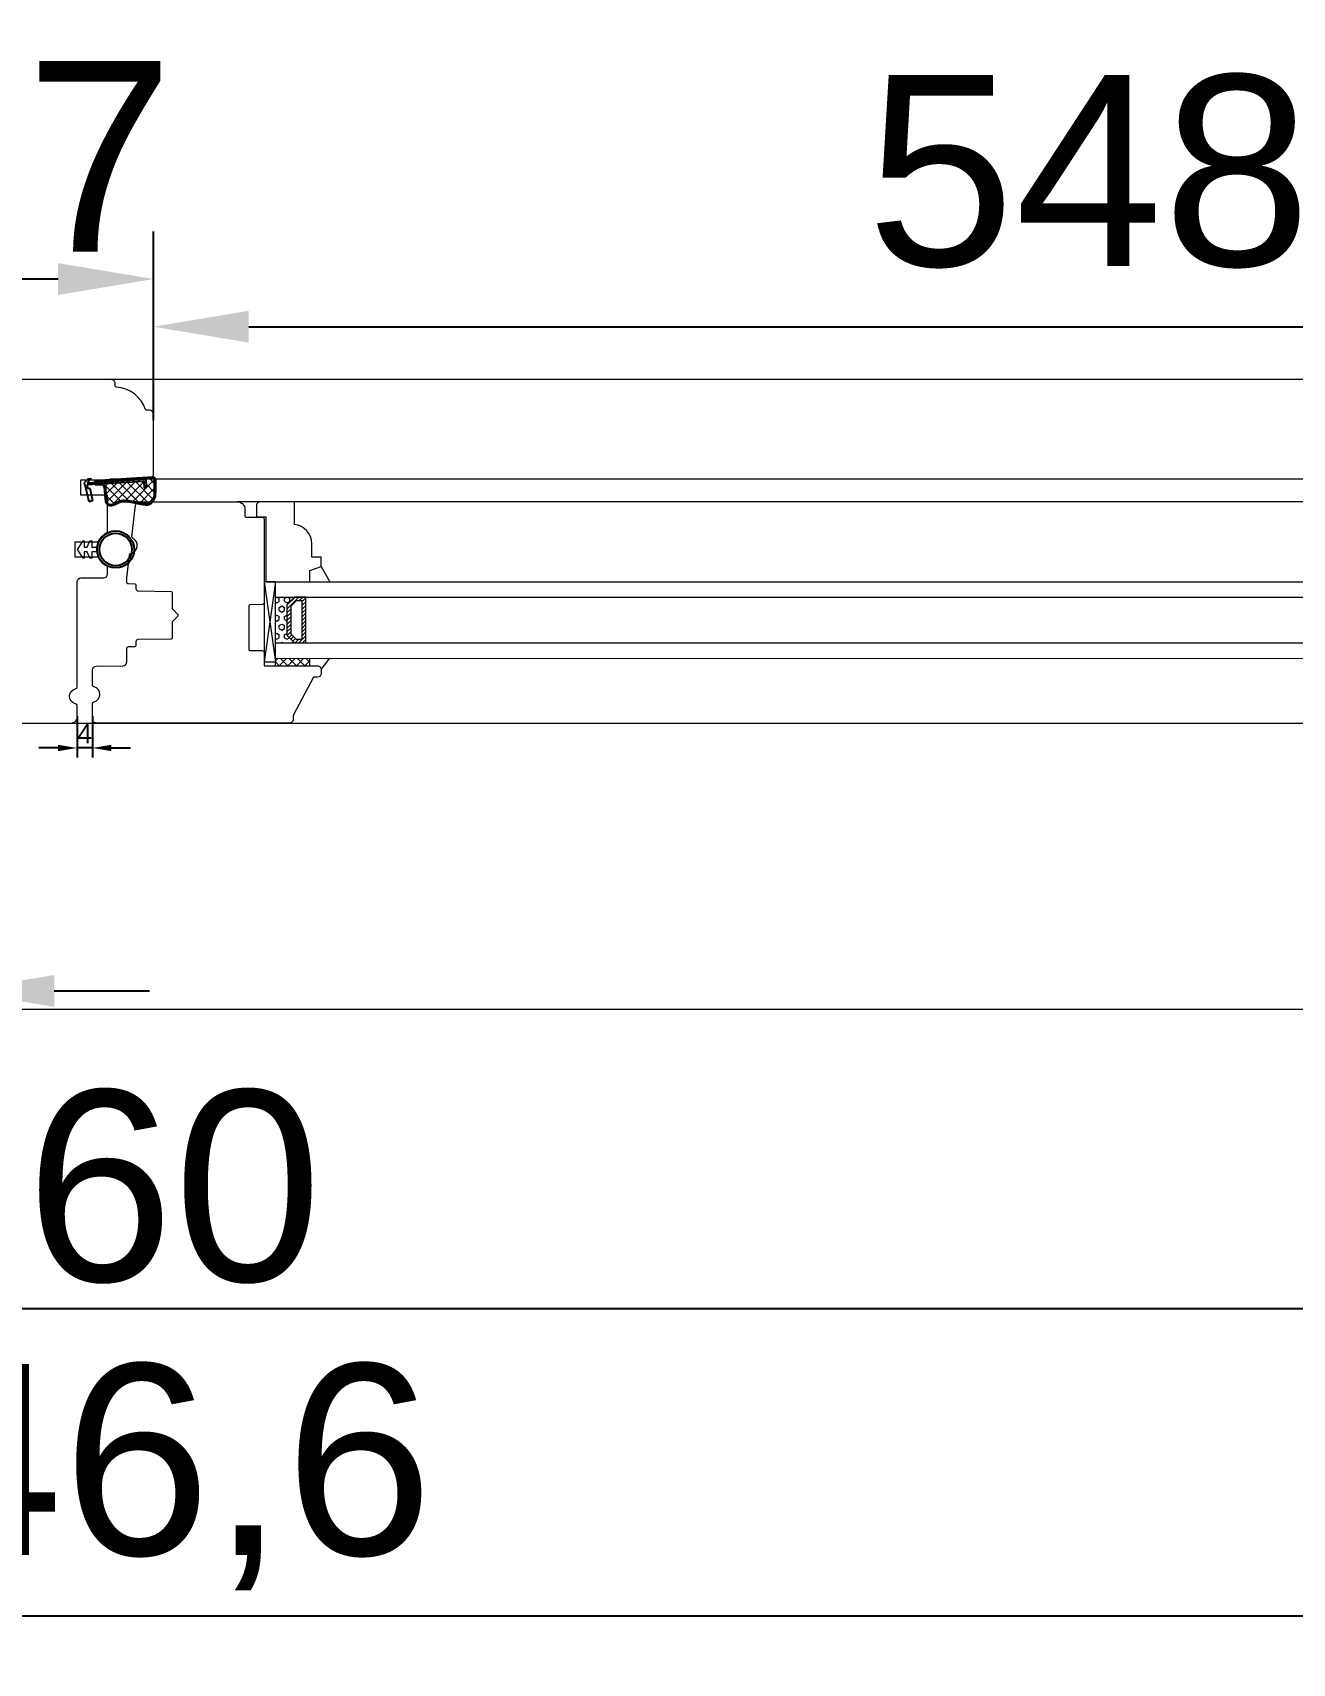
# Model space of a CAD drawing. Header units: millimetres. Extents: x 0 to 182016, y 11 to 3710.
# Drawn here: x 51007.8 to 51338.1, y 397.1 to 824.6 of the extents above; entities that cross this region are included whole.
import ezdxf

# ---------------------------------------------------------------- set-up
doc = ezdxf.new("R2010")
doc.units = ezdxf.units.MM
for name, color, linetype, lineweight in [('Matmenys', 10, 'Continuous', 20), ('OTHER', 251, 'Continuous', 13), ('Stakta', 7, 'Continuous', 25), ('Testinės profilio linijos', 7, 'Continuous', 5)]:
    doc.layers.add(name, color=color, linetype=linetype, lineweight=lineweight)
doc.layers.add('Stiklo paketas', color=7, linetype='Continuous')
doc.styles.get("Standard").update_dxf_attribs({"font": 'arial.ttf'})
doc.dimstyles.new('2', dxfattribs={"dimscale": 2, "dimtxt": 2.5, "dimasz": 2.5, "dimexe": 1.25, "dimexo": 0.625, "dimtad": 1, "dimtxsty": 'Standard', "dimcen": 2.5, "dimadec": 0, "dimazin": 0, "dimtfac": 1, "dimtmove": 0, "dimatfit": 3, "dimfxl": 1, "dimarcsym": 0})
doc.dimstyles.new('Padidinti matmenys', dxfattribs={"dimscale": 10, "dimtxt": 5, "dimasz": 2.5, "dimexe": 1.25, "dimexo": 0.625, "dimtad": 1, "dimdec": 1, "dimtxsty": 'Standard', "dimcen": 2.5, "dimadec": 0, "dimazin": 0, "dimtfac": 1, "dimtdec": 1, "dimtmove": 0, "dimatfit": 3, "dimfxl": 1, "dimarcsym": 0})

# ---------------------------------------------------------------- blocks, each defined once
blk = doc.blocks.new('*D1508')
at = {"layer": 'Defpoints', "color": 0, "transparency": 16777216}
for p in [(51019.49, 646.63), (51023.49, 646.63), (51019.49, 637.07)]:
    blk.add_point(p, dxfattribs=at)
at = {"layer": 'Matmenys', "color": 0, "lineweight": -2, "transparency": 16777216}
for p, q in [((51019.49, 645.38), (51019.49, 634.57)), ((51023.49, 645.38), (51023.49, 634.57)), ((51014.49, 637.07), (51009.49, 637.07)), ((51023.49, 637.07), (51019.49, 637.07)), ((51028.49, 637.07), (51033.49, 637.07))]:
    blk.add_line(p, q, dxfattribs=at)
at = {"layer": 'Matmenys', "color": 0, "transparency": 16777216}
for points in [[(51014.49, 637.9), (51014.49, 636.23), (51019.49, 637.07)], [(51028.49, 637.9), (51028.49, 636.23), (51023.49, 637.07)]]:
    blk.add_solid(points, dxfattribs=at)
at = {"layer": 'Matmenys', "color": 0, "transparency": 16777216, "insert": (51021.49, 640.82), "char_height": 5, "attachment_point": 5}
blk.add_mtext('4', dxfattribs=at)
blk = doc.blocks.new('*D2026')
at = {"color": 0, "lineweight": -2, "transparency": 16777216}
for p, q in [((50972.49, 722.9), (50972.49, 772.48)), ((51039.49, 722.9), (51039.49, 772.48)), ((51014.49, 759.98), (50997.49, 759.98))]:
    blk.add_line(p, q, dxfattribs=at)
at = {"color": 0, "transparency": 16777216}
for points in [[(50997.49, 764.15), (50997.49, 755.81), (50972.49, 759.98)], [(51014.49, 764.15), (51014.49, 755.81), (51039.49, 759.98)]]:
    blk.add_solid(points, dxfattribs=at)
at = {"layer": 'Defpoints', "color": 0, "transparency": 16777216}
for p in [(50972.49, 759.98), (50972.49, 716.65), (51039.49, 716.65)]:
    blk.add_point(p, dxfattribs=at)
at = {"color": 0, "lineweight": 5, "transparency": 16777216, "insert": (51005.99, 791.76), "char_height": 50, "attachment_point": 5}
blk.add_mtext('67', dxfattribs=at)
blk = doc.blocks.new('*D2027')
at = {"color": 0, "lineweight": -2, "transparency": 16777216}
for p, q in [((50928.49, 650.37), (50928.49, 560.88)), ((50988.49, 638.36), (50988.49, 560.88)), ((50903.49, 573.38), (50878.49, 573.38)), ((50928.49, 573.38), (50988.49, 573.38)), ((51013.49, 573.38), (51038.49, 573.38))]:
    blk.add_line(p, q, dxfattribs=at)
at = {"color": 0, "transparency": 16777216}
for points in [[(50903.49, 577.55), (50903.49, 569.22), (50928.49, 573.38)], [(51013.49, 577.55), (51013.49, 569.22), (50988.49, 573.38)]]:
    blk.add_solid(points, dxfattribs=at)
at = {"layer": 'Defpoints', "color": 0, "transparency": 16777216}
for p in [(50928.49, 656.62), (50988.49, 644.61), (50988.49, 573.38)]:
    blk.add_point(p, dxfattribs=at)
at = {"color": 0, "lineweight": 5, "transparency": 16777216, "insert": (50958.49, 605.16), "char_height": 50, "attachment_point": 5}
blk.add_mtext('60', dxfattribs=at)
blk = doc.blocks.new('*D1500')
at = {"color": 0, "lineweight": -2, "transparency": 16777216}
for p, q in [((51039.49, 730.85), (51039.49, 759.98)), ((51588.25, 730.85), (51588.25, 759.98)), ((51064.49, 747.48), (51563.25, 747.48))]:
    blk.add_line(p, q, dxfattribs=at)
at = {"color": 0, "transparency": 16777216}
for points in [[(51064.49, 751.65), (51064.49, 743.31), (51039.49, 747.48)], [(51563.25, 751.65), (51563.25, 743.31), (51588.25, 747.48)]]:
    blk.add_solid(points, dxfattribs=at)
at = {"layer": 'Defpoints', "color": 0, "transparency": 16777216}
for p in [(51588.25, 747.48), (51039.49, 724.6), (51588.25, 724.6)]:
    blk.add_point(p, dxfattribs=at)
at = {"color": 0, "lineweight": 5, "transparency": 16777216, "insert": (51313.87, 783.78), "char_height": 50, "attachment_point": 5}
blk.add_mtext('548,8', dxfattribs=at)
blk = doc.blocks.new('*D1643')
at = {"color": 0, "lineweight": -2, "transparency": 16777216}
for p, q in [((49726, 637.36), (49726, 477.68)), ((52285.98, 637.36), (52285.98, 477.68)), ((49751, 490.18), (52260.98, 490.18))]:
    blk.add_line(p, q, dxfattribs=at)
at = {"color": 0, "transparency": 16777216}
for points in [[(49751, 494.35), (49751, 486.02), (49726, 490.18)], [(52260.98, 494.35), (52260.98, 486.02), (52285.98, 490.18)]]:
    blk.add_solid(points, dxfattribs=at)
at = {"layer": 'Defpoints', "color": 0, "transparency": 16777216}
for p in [(49726, 643.61), (52285.98, 643.61), (52285.98, 490.18)]:
    blk.add_point(p, dxfattribs=at)
at = {"color": 0, "lineweight": 5, "transparency": 16777216, "insert": (51005.99, 521.96), "char_height": 50, "attachment_point": 5}
blk.add_mtext('2560', dxfattribs=at)
blk = doc.blocks.new('*D1647')
at = {"color": 0, "lineweight": -2, "transparency": 16777216}
for p, q in [((49682.7, 562.36), (49682.7, 397.12)), ((52329.28, 562.36), (52329.28, 397.12)), ((49707.7, 409.62), (52304.28, 409.62))]:
    blk.add_line(p, q, dxfattribs=at)
at = {"color": 0, "transparency": 16777216}
for points in [[(49707.7, 413.78), (49707.7, 405.45), (49682.7, 409.62)], [(52304.28, 413.78), (52304.28, 405.45), (52329.28, 409.62)]]:
    blk.add_solid(points, dxfattribs=at)
at = {"layer": 'Defpoints', "color": 0, "transparency": 16777216}
for p in [(49682.7, 568.61), (52329.28, 568.61), (52329.28, 409.62)]:
    blk.add_point(p, dxfattribs=at)
at = {"color": 0, "lineweight": 5, "transparency": 16777216, "insert": (51005.99, 445.91), "char_height": 50, "attachment_point": 5}
blk.add_mtext('2646,6', dxfattribs=at)

msp = doc.modelspace()

# ---------------------------------------------------------------- hatches: boundary and pattern name
at = {"lineweight": 0}
h = msp.add_hatch(dxfattribs=at)
h.set_pattern_fill('HEX', color=256, scale=0.25, angle=90, style=0)
h.set_pattern_definition([(90, (32724.2176, -12242.8024), (1.374815, -4e-16), [0.79375, -1.5875]), (330, (32724.2176, -12242.8024), (-0.6874075, -1.190624716), [0.79375, -1.5875]), (30, (32724.2176, -12242.0086), (0.6874075, -1.190624716), [0.79375, -1.5875])])
h.paths.add_polyline_path([(51071.488602, 664.6059121), (51076.488602, 664.6059121), (51074.488602, 666.6059121), (51074.488602, 674.6059121), (51076.488602, 676.6059121), (51071.488602, 676.6066212)])
h = msp.add_hatch(dxfattribs=at)
h.set_pattern_fill('JIS_WOOD', color=256, angle=90, style=0)
h.set_pattern_definition([(45, (32724.2176, -12242.8024), (0.5, -0.5), [])])
h.paths.add_polyline_path([(51074.488602, 674.6059121), (51074.488602, 666.6059121), (51076.488602, 664.6059121), (51079.488602, 664.6059121), (51079.5063355, 676.6424947), (51076.488602, 676.6059121)])
h.paths.add_polyline_path([(51075.488602, 667.0201257), (51075.488602, 674.1916986), (51076.9028156, 675.6059121), (51078.488602, 675.6059121), (51078.488602, 665.6059121), (51076.9028156, 665.6059121)], flags=16)
at = {"lineweight": 0, "ltscale": 0.5}
h = msp.add_hatch(dxfattribs=at)
h.set_pattern_fill('ANSI37', color=256, scale=0.5, angle=90, style=0)
h.set_pattern_definition([(135, (51067.9886, 658.6066), (-1.12253, -1.12253), []), (225, (51067.9886, 658.6066), (1.12253, -1.12253), [])])
h.paths.add_polyline_path([(51080.488602, 660.6066212), (51071.488602, 660.6066212), (51071.488602, 658.6066212), (51080.488602, 658.6066212)])
at = {"layer": 'Matmenys'}
h = msp.add_hatch(dxfattribs=at)
h.set_pattern_fill('ANSI37', color=252, scale=0.5, angle=-180, style=0)
h.set_pattern_definition([(225, (-208822.4056, -1098775.0854), (1.1225320151, -1.1225320151), []), (315, (-208822.4056, -1098775.0854), (1.1225320151, 1.1225320151), [])])
edge = h.paths.add_edge_path()
edge.add_arc((51036.900155, 706.9121975), 0.1, 363.589345612, 453.589345612, ccw=False)
edge.add_line((51036.9999588, 706.918458), (51037.097042, 705.3707722))
edge.add_arc((51037.3465516, 705.3864235), 0.25, 183.589345612, 363.589345612)
edge.add_line((51037.5960612, 705.4020747), (51037.4676755, 707.4487796))
edge.add_arc((51037.3678717, 707.4425191), 0.1, 363.589345612, 453.589345619)
edge.add_line((51037.3616112, 707.542323), (51037.3568663, 707.617966))
edge.add_line((51037.3568663, 707.617966), (51039.3386672, 707.7422804))
edge.add_spline(control_points=[(51039.3386672, 707.7422804), (51039.4178257, 707.730478), (51039.4878173, 707.7193025), (51039.5715681, 707.6975086), (51039.5951324, 707.6881227), (51039.6190155, 707.6754279), (51039.6270751, 707.6691786), (51039.6515629, 707.6435898), (51039.6704558, 707.6143528), (51039.7041591, 707.510033), (51039.7172811, 707.4371008), (51039.7369832, 707.1841178), (51039.7264849, 706.9702836), (51039.7071567, 706.5278052), (51039.7026814, 706.3084763), (51039.7016052, 705.8885854), (51039.7046372, 705.6854993), (51039.7173476, 705.0952919), (51039.730524, 704.7272418), (51039.7302623, 703.9740604), (51039.711766, 703.5973105), (51039.6085797, 703.0042061), (51039.5486856, 702.7766351), (51039.39565, 702.3795339), (51039.3129006, 702.2077463), (51039.1089005, 701.8665785), (51038.9887856, 701.7003759), (51038.7213405, 701.4092161), (51038.5736669, 701.2856361), (51038.2924823, 701.1259174), (51038.1571861, 701.0783634), (51037.8558872, 701.0187585), (51037.6922872, 701.0080552), (51037.1076904, 701.021799), (51036.6437749, 701.1165533), (51035.7512788, 701.2882955), (51035.3241985, 701.3719901), (51034.2458499, 701.5831764), (51033.5877993, 701.7169105), (51032.5946974, 701.8418365), (51032.2910963, 701.8723304), (51031.6690526, 701.8966658), (51031.3531486, 701.8891251), (51030.8039403, 701.8042407), (51030.5678569, 701.7429021), (51030.1672055, 701.5704418), (51030.008573, 701.4755933), (51029.7099142, 701.2913249), (51029.568457, 701.2014674), (51029.2666741, 701.0453843), (51029.1016214, 700.9754142), (51028.7364997, 700.855683), (51028.5355496, 700.8126804), (51028.1961329, 700.7887817), (51028.0541475, 700.8019875), (51027.8589268, 700.8620268), (51027.793599, 700.898767), (51027.6668756, 701.0073161), (51027.6076978, 701.0793822), (51027.4506202, 701.3434698), (51027.3691205, 701.5845781), (51027.2525032, 702.1349891), (51027.2159717, 702.4431842), (51027.1627002, 703.039402), (51027.1434778, 703.326953), (51027.1001183, 703.8574428), (51027.0779822, 704.1057013), (51027.0417678, 704.5105036), (51027.0276814, 704.6679069), (51026.9995593, 704.9918393), (51026.9845232, 705.1701565), (51026.9162382, 705.4730236), (51026.8806032, 705.5908456), (51026.7850065, 705.8033244), (51026.7318595, 705.8972392), (51026.6132188, 706.0424329), (51026.5575966, 706.0974511), (51026.4338294, 706.186543), (51026.3702023, 706.2194224), (51026.2513383, 706.2675906), (51026.1942612, 706.2844718), (51026.0936808, 706.3104158), (51026.0492852, 706.3201333), (51026.0082889, 706.3291693)], knot_values=[0, 0, 0, 0, 0.2245066002, 0.2245066002, 0.377043448, 0.377043448, 0.5295802957, 0.5295802957, 0.8082977366, 0.8082977366, 1.0870151774, 1.0870151774, 1.6244414062, 1.6244414062, 2.161867635, 2.161867635, 2.6992938638, 2.6992938638, 3.7741463214, 3.7741463214, 5.0334406395, 5.0334406395, 5.8656302806, 5.8656302806, 6.5060139406, 6.5060139406, 7.1463976006, 7.1463976006, 7.7996240151, 7.7996240151, 8.3563201169, 8.3563201169, 8.9130162187, 8.9130162187, 10.239934143, 10.239934143, 11.5668520673, 11.5668520673, 13.5970761059, 13.5970761059, 14.4582175179, 14.4582175179, 15.3193589298, 15.3193589298, 15.9856015553, 15.9856015553, 16.5061017172, 16.5061017172, 17.0266018791, 17.0266018791, 17.547102041, 17.547102041, 18.1672448488, 18.1672448488, 18.7176261004, 18.7176261004, 19.1465766047, 19.1465766047, 19.5755271091, 19.5755271091, 20.3898249977, 20.3898249977, 21.2041228863, 21.2041228863, 21.9655448497, 21.9655448497, 22.7269668131, 22.7269668131, 23.2229068178, 23.2229068178, 23.7188468224, 23.7188468224, 24.0184411081, 24.0184411081, 24.2549295987, 24.2549295987, 24.4119994701, 24.4119994701, 24.5501072405, 24.5501072405, 24.6882150108, 24.6882150108, 24.8099116426, 24.8099116426, 24.8099116426, 24.8099116426], degree=3, periodic=0)
edge.add_line((51026.0082889, 706.3291693), (51036.8938945, 707.0120013))

# ---------------------------------------------------------------- linework, layer by layer
for p, q in [((51022.4064199, 707.6060475), (51021.3760786, 706.5395828)), ((51021.3760786, 706.5395828), (51021.4073811, 706.0405636)), ((51021.4073811, 706.0405636), (51021.554667, 706.0498026)), ((51021.554667, 706.0498026), (51022.5381135, 701.7027121)), ((51022.0601294, 706.0815092), (51036.8938945, 707.0120013)), ((51022.0601294, 706.0815092), (51022.2973242, 705.033046)), ((51023.1540605, 707.6529455), (51022.1033473, 706.5852029)), ((51022.1033473, 706.5852029), (51037.3616112, 707.542323)), ((51022.4064199, 707.6060475), (51023.1540605, 707.6529455)), ((51036.9999588, 706.918458), (51037.097042, 705.3707722)), ((51037.3616112, 707.542323), (51037.3568663, 707.617966)), ((51037.4676755, 707.4487796), (51037.5960612, 705.4020747)), ((51022.2973242, 705.033046), (51022.7850002, 705.1433735)), ((51022.5381135, 701.7027121), (51023.5134654, 701.9233669)), ((51022.7850002, 705.1433735), (51023.5134654, 701.9233669))]:
    msp.add_line(p, q)
at = {"color": 1}
for p, q in [((51039.3829074, 708.0390004), (51024.058092, 707.0777057)), ((51039.3386672, 707.7422804), (51024.1037224, 706.7866231)), ((51025.9437161, 706.0362011), (51024.1832648, 705.9257716))]:
    msp.add_line(p, q, dxfattribs=at)
at = {"lineweight": 0}
for p, q in [((51083.488602, 684.6066212), (51085.7752671, 680.6066212)), ((51071.488602, 680.6059121), (51068.488602, 659.6059121)), ((51068.488602, 680.6059121), (51071.488602, 659.6059121)), ((51071.488602, 658.6066212), (51071.488602, 661.6066212)), ((51080.488602, 658.6066212), (51080.488602, 660.6066212)), ((51083.488602, 657.6066212), (51085.7752671, 660.6066212))]:
    msp.add_line(p, q, dxfattribs=at)
at = {"lineweight": 5}
msp.add_line((49682.698014, 568.6066212), (52329.27919, 568.6066212), dxfattribs=at)
at = {"lineweight": 0}
msp.add_lwpolyline([(51076.488602, 695.6066212), (51076.488602, 701.6066212), (51067.488602, 701.6066212, 0.4142135624), (51066.488602, 700.6066212), (51066.488602, 697.6066212), (51068.988602, 697.6066212), (51068.988602, 680.6066212), (51080.488602, 680.6066212), (51080.488602, 683.6066212), (51083.488602, 684.6066212), (51083.488602, 687.1066212), (51080.988602, 687.1066212), (51080.988602, 690.631684, 0.3851703882), (51076.488602, 695.6066212)], format="xyb", dxfattribs=at)
for points in [[(51068.488602, 680.6059121), (51068.488602, 659.6059121), (51071.488602, 659.6059121), (51071.488602, 680.6059121)], [(51074.488602, 674.6059121), (51074.488602, 666.6059121), (51076.488602, 664.6059121), (51079.488602, 664.6059121), (51079.488602, 676.6059121), (51076.488602, 676.6059121)], [(51075.488602, 674.1916986), (51075.488602, 667.0201257), (51076.9028156, 665.6059121), (51078.488602, 665.6059121), (51078.488602, 675.6059121), (51076.9028156, 675.6059121)]]:
    msp.add_lwpolyline(points, close=True, dxfattribs=at)
at = {"color": 18, "linetype": 'ByBlock', "true_color": 0x000000}
for radius in [4.85, 4.25]:
    msp.add_circle((51029.5935305, 689.0967907), radius, dxfattribs=at)
for centre, radius, start, end in [((51036.900155, 706.9121975), 0.1, 3.589345609, 93.589345613), ((51037.3465516, 705.3864235), 0.25, 183.589345609, 3.589345609), ((51037.3678717, 707.4425191), 0.1, 3.589345609, 93.589345613)]:
    msp.add_arc(centre, radius, start, end)
at = {"color": 1}
msp.add_spline([(51039.3829074, 708.0390004), (51039.7444078, 707.9485037), (51040.0139486, 706.6746452), (51039.5255593, 701.9822722), (51038.4823615, 700.892266), (51036.3188897, 700.8736495), (51034.6208499, 701.2040235), (51032.455409, 701.5509398), (51030.4186873, 701.351511), (51029.5904426, 700.875342), (51027.7359024, 700.5950787), (51026.8434565, 703.3072572), (51026.716289, 704.7861328), (51026.5983176, 705.4734007), (51026.2961119, 705.9152861), (51025.9437161, 706.0362011)], degree=3, dxfattribs=at)
msp.add_open_spline([(51039.3386672, 707.7422804), (51039.4178257, 707.730478), (51039.4878173, 707.7193025), (51039.5715681, 707.6975086), (51039.5951324, 707.6881227), (51039.6190155, 707.6754279), (51039.6270751, 707.6691786), (51039.6515629, 707.6435898), (51039.6704558, 707.6143528), (51039.7041591, 707.510033), (51039.7172811, 707.4371008), (51039.7369832, 707.1841178), (51039.7264849, 706.9702836), (51039.7071567, 706.5278052), (51039.7026814, 706.3084763), (51039.7016052, 705.8885854), (51039.7046372, 705.6854993), (51039.7173476, 705.0952919), (51039.730524, 704.7272418), (51039.7302623, 703.9740604), (51039.711766, 703.5973105), (51039.6085797, 703.0042061), (51039.5486856, 702.7766351), (51039.39565, 702.3795339), (51039.3129006, 702.2077463), (51039.1089005, 701.8665785), (51038.9887856, 701.7003759), (51038.7213405, 701.4092161), (51038.5736669, 701.2856361), (51038.2924823, 701.1259174), (51038.1571861, 701.0783634), (51037.8558872, 701.0187585), (51037.6922872, 701.0080552), (51037.1076904, 701.021799), (51036.6437749, 701.1165533), (51035.7512788, 701.2882955), (51035.3241985, 701.3719901), (51034.2458499, 701.5831764), (51033.5877993, 701.7169105), (51032.5946974, 701.8418365), (51032.2910963, 701.8723304), (51031.6690526, 701.8966658), (51031.3531486, 701.8891251), (51030.8039403, 701.8042407), (51030.5678569, 701.7429021), (51030.1672055, 701.5704418), (51030.008573, 701.4755933), (51029.7099142, 701.2913249), (51029.568457, 701.2014674), (51029.2666741, 701.0453843), (51029.1016214, 700.9754142), (51028.7364997, 700.855683), (51028.5355496, 700.8126804), (51028.1961329, 700.7887817), (51028.0541475, 700.8019875), (51027.8589268, 700.8620268), (51027.793599, 700.898767), (51027.6668756, 701.0073161), (51027.6076978, 701.0793822), (51027.4506202, 701.3434698), (51027.3691205, 701.5845781), (51027.2525032, 702.1349891), (51027.2159717, 702.4431842), (51027.1627002, 703.039402), (51027.1434778, 703.326953), (51027.1001183, 703.8574428), (51027.0779822, 704.1057013), (51027.0417678, 704.5105036), (51027.0276814, 704.6679069), (51026.9995593, 704.9918393), (51026.9845232, 705.1701565), (51026.9162382, 705.4730236), (51026.8806032, 705.5908456), (51026.7850065, 705.8033244), (51026.7318595, 705.8972392), (51026.6132188, 706.0424329), (51026.5575966, 706.0974511), (51026.4338294, 706.186543), (51026.3702023, 706.2194224), (51026.2513383, 706.2675906), (51026.1942612, 706.2844718), (51026.0936808, 706.3104158), (51026.0492852, 706.3201333), (51026.0082889, 706.3291693)], degree=3, knots=[0, 0, 0, 0, 0.2245066002, 0.2245066002, 0.377043448, 0.377043448, 0.5295802957, 0.5295802957, 0.8082977366, 0.8082977366, 1.0870151774, 1.0870151774, 1.6244414062, 1.6244414062, 2.161867635, 2.161867635, 2.6992938638, 2.6992938638, 3.7741463214, 3.7741463214, 5.0334406395, 5.0334406395, 5.8656302806, 5.8656302806, 6.5060139406, 6.5060139406, 7.1463976006, 7.1463976006, 7.7996240151, 7.7996240151, 8.3563201169, 8.3563201169, 8.9130162187, 8.9130162187, 10.239934143, 10.239934143, 11.5668520673, 11.5668520673, 13.5970761059, 13.5970761059, 14.4582175179, 14.4582175179, 15.3193589298, 15.3193589298, 15.9856015553, 15.9856015553, 16.5061017172, 16.5061017172, 17.0266018791, 17.0266018791, 17.547102041, 17.547102041, 18.1672448488, 18.1672448488, 18.7176261004, 18.7176261004, 19.1465766047, 19.1465766047, 19.5755271091, 19.5755271091, 20.3898249977, 20.3898249977, 21.2041228863, 21.2041228863, 21.9655448497, 21.9655448497, 22.7269668131, 22.7269668131, 23.2229068178, 23.2229068178, 23.7188468224, 23.7188468224, 24.0184411081, 24.0184411081, 24.2549295987, 24.2549295987, 24.4119994701, 24.4119994701, 24.5501072405, 24.5501072405, 24.6882150108, 24.6882150108, 24.8099116426, 24.8099116426, 24.8099116426, 24.8099116426], dxfattribs=at)
at = {"layer": 'OTHER'}
msp.add_lwpolyline([(51024.7903207, 688.4867646), (51023.3744118, 688.4867646), (51023.3744118, 686.8414832), (51022.8487297, 686.8414832), (51022.1053887, 688.4867646), (51021.3127691, 688.4867646), (51021.3127691, 686.8414832), (51021.0938782, 686.8414832), (51019.590997, 689.0967907), (51021.0938782, 691.3520982), (51021.3127691, 691.3520982), (51021.3127691, 689.7068169), (51022.1053887, 689.7068169), (51022.8487297, 691.3520982), (51023.3744118, 691.3520982), (51023.3744118, 689.7068169), (51024.7903207, 689.7068169)], dxfattribs=at)
at = {"layer": 'Stakta', "color": 18, "lineweight": 5, "true_color": 0x000000}
msp.add_line((50453.1218194, 643.6066212), (51552.5695715, 643.6066212), dxfattribs=at)
msp.add_lwpolyline([(50993.988602, 643.6066212), (51017.988602, 643.6066212, 0.4142135624), (51019.488602, 645.1066212), (51019.488602, 648.1571314, 0.3563939587), (51019.088602, 648.6470294, -0.8164965809), (51019.088602, 652.566213, 0.3563939587), (51019.488602, 653.0561109), (51019.488602, 680.61531, -0.4116598905), (51020.4798755, 681.6152719), (51026.4973285, 681.6677854, 0.4116598905), (51027.488602, 682.6677473), (51027.488602, 684.3011486, 0.2720281141), (51027.2319885, 684.7379129, -0.164173551), (51025.0832773, 687.1055557), (51018.988602, 687.1055557), (51018.988602, 691.1055557), (51025.0832773, 691.1055557, -0.164173551), (51027.2319885, 693.4731984, 0.2720281141), (51027.488602, 693.9099627), (51027.488602, 703.3066212), (51020.488602, 703.3066212), (51020.488602, 707.3066212), (51027.7660449, 707.3066212, -0.2023892741), (51028.4798755, 707.6152719), (51038.4973285, 707.7026929, 0.4116598905), (51039.488602, 708.7026548), (51039.488602, 724.5978562, 0.4116598905), (51038.4973285, 725.5978182), (51037.7052704, 725.6047303, -0.3199404334), (51037.4234473, 725.8093602, 0.3090857966), (51029.7741366, 731.5976435, -0.4001549105), (51029.488602, 731.8972945), (51029.488602, 732.6066212, 0.4142135624), (51028.488602, 733.6066212), (50983.488602, 733.6066212, 0.4142135624)], format="xyb", dxfattribs=at)
msp.add_lwpolyline([(51023.888602, 649.1470294, 0.8164965809), (51023.888602, 653.066213, -0.3563939587), (51023.488602, 653.5561109), (51023.488602, 657.5367682, -0.4116598905), (51024.4798755, 658.5367301), (51031.4973286, 658.5979705, 0.4116598905), (51032.488602, 659.5979324), (51032.488602, 663.1364578, -0.4040361542), (51032.9711523, 663.6361703), (51034.6990719, 663.6965106, 0.4040262258), (51034.988602, 663.9963278), (51034.988602, 665.0494494, -0.4091108014), (51035.4798758, 665.5493733), (51044.1938378, 665.7014761, 0.4091108014), (51044.488602, 666.0014304), (51044.488602, 670.0252503, -0.1989123674), (51044.6350486, 670.3788037), (51045.9007341, 671.6444892, 0.4142135624), (51045.9007341, 672.0687532), (51044.6350486, 673.3344386, -0.1989123674), (51044.488602, 673.687992), (51044.488602, 677.711812, 0.4091108014), (51044.1938378, 678.0117663), (51035.4798758, 678.1638691, -0.4091108014), (51034.988602, 678.6637929), (51034.988602, 679.7169146, 0.4040262258), (51034.6990719, 680.0167318), (51032.9711523, 680.0770721, -0.4040262258), (51032.488602, 680.5767675), (51032.488602, 681.5454586, -0.0305527633), (51032.4960559, 681.6673279), (51033.2377448, 687.7078997, -0.3282648586), (51033.6445547, 688.1388963, 0.7358200833), (51034.1099606, 691.9293238, -0.3282648586), (51033.8195023, 692.4459341), (51034.8364724, 700.7284905, -0.3788661087), (51035.8290185, 701.6066212), (51061.488602, 701.6066212, -0.4142135624), (51063.488602, 699.6066212), (51063.488602, 697.9040145, 0.4116598905), (51063.7859841, 697.604026), (51067.9929653, 697.5673122, -0.4116598905), (51068.488602, 697.0673312), (51068.488602, 675.1371843, -0.4116598905), (51067.9929653, 674.6372033), (51064.7859841, 674.6092164, 0.4116598905), (51064.488602, 674.3092278), (51064.488602, 662.9040145, 0.4116598905), (51064.7859841, 662.604026), (51067.9929653, 662.5760391, -0.4116598905), (51068.488602, 662.0760581), (51068.488602, 658.6066212), (51082.488602, 658.6066212, -0.4142135624), (51083.488602, 657.6066212), (51083.488602, 656.6153861, -0.4116598905), (51082.4973286, 655.6154242), (51081.488602, 655.6066212), (51076.2300339, 645.716693, 0.1227845609), (51076.1715077, 645.4819572), (51076.1715077, 644.6066212, -0.4142135624), (51075.1715077, 643.6066212), (51024.488602, 643.6066212, -0.4142135624), (51023.488602, 644.6066212), (51023.488602, 648.6571314, -0.3563939587)], format="xyb", close=True, dxfattribs=at)
at = {"layer": 'Stiklo paketas', "lineweight": 5}
for p, q in [((51071.488602, 680.6068786), (51556.2524988, 680.6068786)), ((51071.488602, 676.6068786), (51556.2524988, 676.6068786)), ((51071.488602, 664.6068786), (51556.2524988, 664.6068786)), ((51071.488602, 660.5765528), (51556.2524988, 660.5185293))]:
    msp.add_line(p, q, dxfattribs=at)
at = {"layer": 'Testinės profilio linijos', "lineweight": 5}
for p, q in [((52215.0163691, 733.6066212), (49777.9608084, 733.6066212)), ((51028.3570646, 707.6066212), (51599.3840362, 707.6066212)), ((51566.2511567, 701.6066207), (51061.4896035, 701.6066209))]:
    msp.add_line(p, q, dxfattribs=at)
at = {"layer": 'Testinės profilio linijos'}
msp.add_line((51075.1715077, 643.6066212), (51096.2951288, 643.6066212), dxfattribs=at)

# ---------------------------------------------------------------- dimensions: what is measured, and where the dimension line sits
at = {"color": 1, "lineweight": 5}
for base, p1, p2, picture, middle in [((50972.488602, 759.9807792), (51039.488602, 716.6502555), (50972.488602, 716.6502555), '*D2026', (51005.988602, 759.9807792)), ((50988.488602, 573.3821401), (50928.488602, 656.6153861), (50988.488602, 644.6066212), '*D2027', (50958.488602, 573.3821401))]:
    dim = msp.add_linear_dim(base=base, p1=p1, p2=p2, dimstyle='Padidinti matmenys', dxfattribs=at)
    dim.commit()
    dim.dimension.update_dxf_attribs({"geometry": picture, "text_midpoint": middle, "dimtype": 160})
for base, p1, p2, picture, middle in [((51588.2524988, 747.4807792), (51039.488602, 724.5978562), (51588.2524988, 724.5978562), '*D1500', (51313.8705504, 783.7785282)), ((52285.9779198, 490.1834232), (49725.9992842, 643.6066212), (52285.9779198, 643.6066212), '*D1643', (51005.988602, 521.9620725)), ((52329.27919, 409.6163798), (49682.698014, 568.6066212), (52329.27919, 568.6066212), '*D1647', (51005.988602, 445.9141288))]:
    dim = msp.add_linear_dim(base=base, p1=p1, p2=p2, dimstyle='Padidinti matmenys', dxfattribs=at)
    dim.commit()
    dim.dimension.update_dxf_attribs({"geometry": picture, "text_midpoint": middle})
at = {"layer": 'Matmenys'}
dim = msp.add_linear_dim(base=(51019.488602, 637.067339), p1=(51023.488602, 646.6318763), p2=(51019.488602, 646.6318763), dimstyle='2', override={"dimdec": 6}, dxfattribs=at)
dim.commit()
dim.dimension.update_dxf_attribs({"geometry": '*D1508', "text_midpoint": (51021.488602, 637.067339), "dimtype": 160})

doc.saveas('drawing.dxf')
